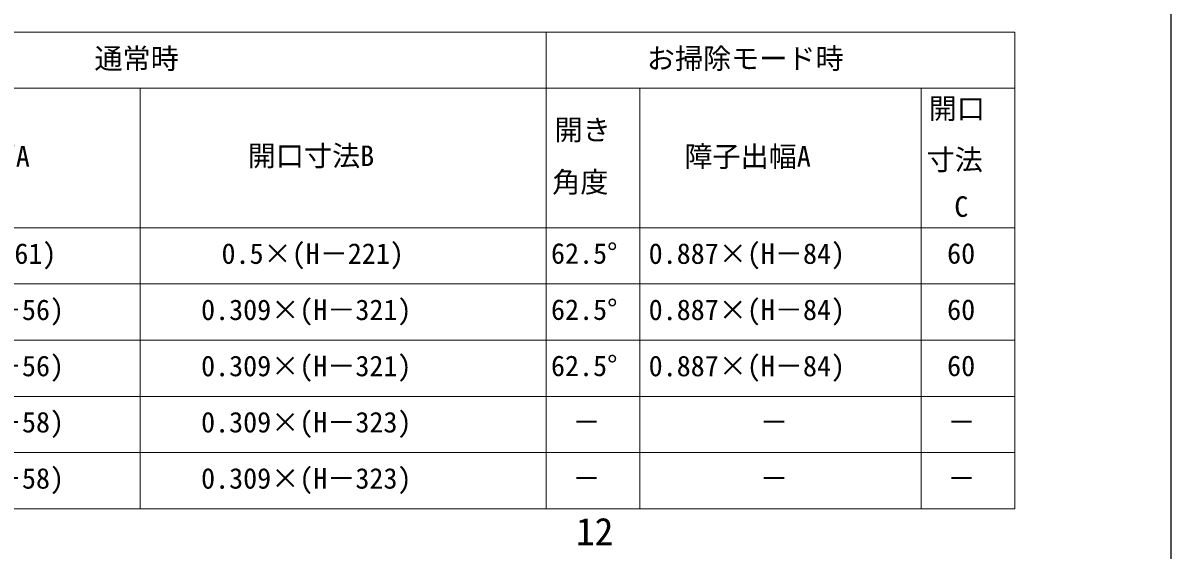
# Model space of a CAD drawing. Units: millimetres, scale not verified. Extents: x -525 to 525, y -783 to 778.
# Drawn here: x 157.5 to 525, y -239.6 to -70.8 of the extents above; entities that cross this region are included whole.
import ezdxf
from ezdxf.enums import TextEntityAlignment as Align

# ---------------------------------------------------------------- set-up
doc = ezdxf.new("R2010")
doc.units = ezdxf.units.MM
doc.header["$LTSCALE"] = 4
doc.layers.add('0-1_TABLE1', color=7, linetype='Continuous', lineweight=18)
doc.layers.add('0-8_YKK_D', color=6, linetype='Continuous')
doc.layers.add('0-9_YKK_ZWAK', color=7, linetype='Continuous')
doc.styles.add('ＭＳ ゴシック', font='')
doc.styles.get('ＭＳ ゴシック').set_extended_font_data('MS Gothic')

msp = doc.modelspace()

# ---------------------------------------------------------------- linework, layer by layer
at = {"layer": '0-1_TABLE1'}
for p, q in [((-145, -73.708), (475, -73.708)), ((325, -73.708), (325, -226.367)), ((75, -91.708), (475, -91.708)), ((195, -91.708), (195, -226.367)), ((355, -91.708), (355, -226.367)), ((445, -91.708), (445, -226.367)), ((-145, -136.367), (475, -136.367)), ((-45, -154.367), (475, -154.367)), ((-145, -190.367), (475, -190.367)), ((-145, -208.367), (475, -208.367)), ((-145, -226.367), (475, -226.367))]:
    msp.add_line(p, q, dxfattribs=at)
for points in [[(475, -73.708), (475, -91.708), (475, -226.367)], [(-145, -172.367), (75, -172.367), (475, -172.367)]]:
    msp.add_lwpolyline(points, dxfattribs=at)
at = {"layer": '0-9_YKK_ZWAK'}
msp.add_lwpolyline([(-525, -782.7), (525, -782.7), (525, 747.3)], dxfattribs=at)

# ---------------------------------------------------------------- texts
at = {"layer": '0-1_TABLE1', "style": 'ＭＳ ゴシック'}
for s, p in [('通常時', (180.389, -87.463)), ('お掃除モード時', (357.199, -87.438)), ('開口', (447.42, -103.486)), ('開き', (327.651, -110.296)), ('障子出幅A', (119.216, -118.819)), ('開口寸法B', (229.446, -118.614)), ('障子出幅A', (369.216, -118.819)), ('寸法', (446.756, -119.867)), ('角度', (326.909, -127.034)), ('C', (455.628, -134.867)), ('0.5×(H－61)', (114.332, -149.918)), ('0.5×(H－221)', (221.06, -149.918)), ('62.5°', (326.526, -149.867)), ('0.887×(H－84)', (357.787, -149.918)), ('60', (453.327, -149.867)), ('0.309×(H－56)', (107.787, -167.918)), ('0.309×(H－321)', (214.514, -167.918)), ('62.5°', (326.526, -167.867)), ('0.887×(H－84)', (357.787, -167.918)), ('60', (453.327, -167.867)), ('0.309×(H－56)', (107.787, -185.918)), ('0.309×(H－321)', (214.514, -185.918)), ('62.5°', (326.526, -185.867)), ('0.887×(H－84)', (357.787, -185.918)), ('60', (453.327, -185.867)), ('0.309×(H－58)', (107.787, -203.918)), ('0.309×(H－323)', (214.514, -203.918)), ('－', (333.403, -203.867)), ('－', (393.403, -203.867)), ('－', (453.403, -203.867)), ('0.309×(H－58)', (107.787, -221.918)), ('0.309×(H－323)', (214.514, -221.918)), ('－', (333.403, -221.867)), ('－', (393.403, -221.867)), ('－', (453.403, -221.867))]:
    msp.add_text(s, height=6.598, dxfattribs=at).set_placement(p, align=Align.BOTTOM_LEFT)
at = {"layer": '0-8_YKK_D', "style": 'ＭＳ ゴシック'}
msp.add_text('12', height=8.798, dxfattribs=at).set_placement((334.508, -240.7), align=Align.BOTTOM_LEFT)

doc.saveas('drawing.dxf')
